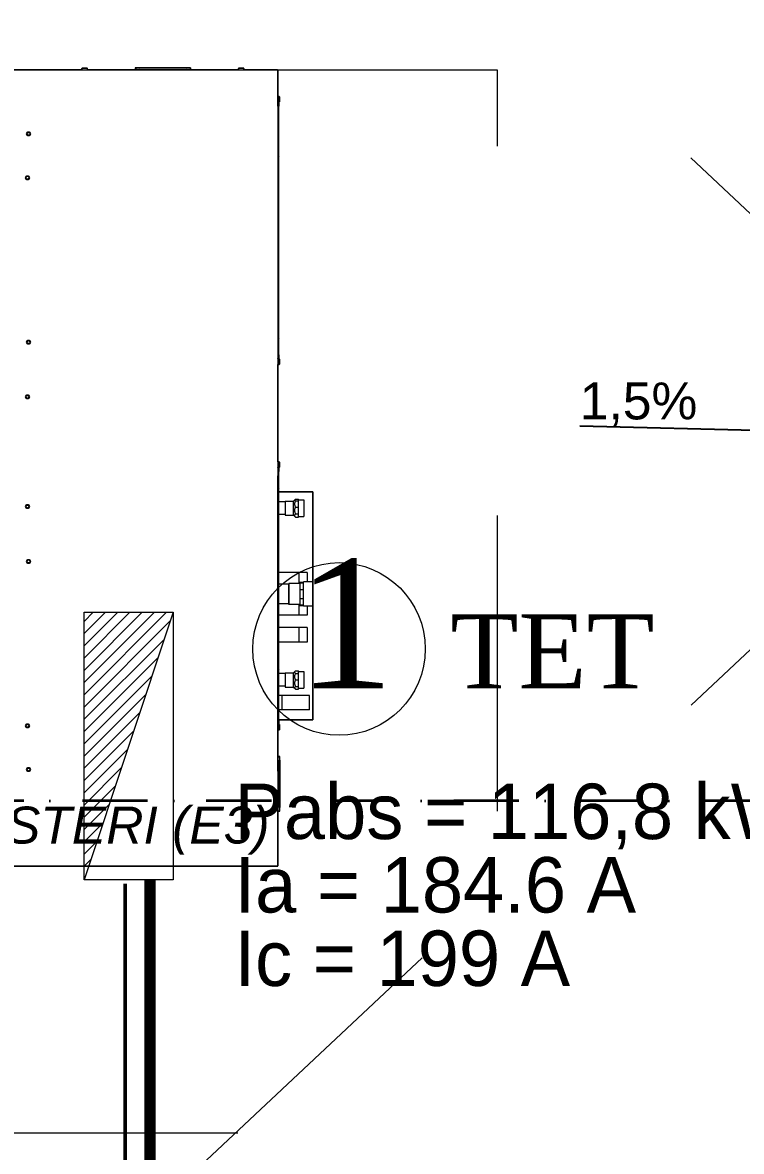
# Model space of a CAD drawing. Header units: millimetres. Extents: x 1322820 to 1391563, y 1051909 to 1098256.
# Drawn here: x 1331930 to 1333877, y 1081371 to 1084427 of the extents above; entities that cross this region are included whole.
import ezdxf
from ezdxf.enums import TextEntityAlignment as Align

# ---------------------------------------------------------------- set-up
doc = ezdxf.new("R2010")
doc.units = ezdxf.units.MM
doc.header["$MEASUREMENT"] = 0
for name, pattern in [('AStair_dashed', [1800, 800, -1000]), ('Dot & Dashed', [335.138881, 176.388884, -88.194442, 0, -70.555556]), ('DUBLU_INTRERUPT', [1.093612, 0.529167, -0.211667, 0.141111, -0.211667])]:
    doc.linetypes.add(name, pattern=pattern)
doc.layers.get('0').update_dxf_attribs({"true_color": 0x787878})
for name, color, linetype, lineweight, true_color in [('arhitectura - adnotatii_Pen_No__1', 7, 'Continuous', 13, 0x787878), ('instalatii - echipamente_Pen_No__21', 7, 'Continuous', 20, 0x787878), ('New_arhitectura - axe_Pen_No__201', 7, 'Continuous', 35, 0x787878), ('New_arhitectura - desen 2D_Pen_No__2', 7, 'Continuous', 13, 0x787878), ('New_instalatii - echipamente_Pen_No__1', 7, 'Continuous', 13, 0x787878), ('New_instalatii - echipamente_Pen_No__21', 7, 'Continuous', 20, 0x787878)]:
    doc.layers.add(name, color=color, linetype=linetype, lineweight=lineweight, true_color=true_color)
for name, color, linetype in [('Circuit echipo', 7, 'Continuous'), ('circuite prize vitali', 1, 'Continuous'), ('ELECTRICE', 1, 'Continuous')]:
    doc.layers.add(name, color=color, linetype=linetype)
doc.layers.add('Circuite', color=7, linetype='Continuous', lineweight=25)
doc.layers.add('Tema electrice', color=7, linetype='Continuous', lineweight=13)
doc.layers.add('New_arhitectura - axe', color=7, linetype='Continuous', true_color=0x787878)
doc.styles.add('GENERATED_STYLE_1', font='arialbd.ttf')
doc.styles.add('GENERATED_STYLE_2', font='arial.ttf')
doc.styles.add('GENERATED_STYLE_3', font='ariali.ttf')
doc.dimstyles.new('GENERATED_STYLE__2', dxfattribs={"dimtxt": 0.18, "dimasz": 76, "dimexe": 0.18, "dimexo": 0.0625, "dimgap": 0.09, "dimtad": 0, "dimtih": 1, "dimtoh": 1, "dimdec": 4, "dimzin": 0, "dimdsep": 46, "dimcen": 0.09, "dimadec": 0, "dimazin": 0, "dimtfac": 1, "dimtdec": 4, "dimtmove": 0, "dimatfit": 3, "dimldrblk": 'ARROWHEAD_16', "dimfxl": 1, "dimtolj": 1, "dimtzin": 0, "dimarcsym": 0})

# ---------------------------------------------------------------- blocks, each defined once
blk = doc.blocks.new('ARROWHEAD_16')
at = {"linetype": 'Continuous', "lineweight": 0}
blk.add_hatch(color=0, dxfattribs=at).paths.add_polyline_path([(-0.9093, 0.525), (0, 0), (-0.9093, -0.525)])
at = {"color": 0, "linetype": 'Continuous', "lineweight": 0}
blk.add_line((0, 0), (-1, 0), dxfattribs=at)
blk = doc.blocks.new('Standard grid marker_8')
at = {"layer": 'New_arhitectura - axe_Pen_No__201', "linetype": 'Dot & Dashed', "lineweight": 35}
blk.add_line((1000, 0), (22646.9, 0), dxfattribs=at)
at = {"layer": 'New_arhitectura - axe_Pen_No__201', "lineweight": 35, "style": 'GENERATED_STYLE_1'}
blk.add_attdef('AC_MarkerText_1', text='', height=125, rotation=180, dxfattribs=at).set_placement((23752.9, 6.1), align=Align.MIDDLE_CENTER)
blk = doc.blocks.new('terasa')
at = {"layer": 'instalatii - echipamente_Pen_No__21', "linetype": 'Continuous', "lineweight": 20}
for p, q in [((1331237.257, 1084299.277), (1332620.616, 1084299.277)), ((1332091.604, 1084303.233), (1332091.11, 1084302.739)), ((1332105.945, 1084302.739), (1332091.11, 1084302.739)), ((1332091.11, 1084299.277), (1332091.11, 1084302.739)), ((1332091.604, 1084303.233), (1332105.451, 1084303.233)), ((1332105.451, 1084303.233), (1332105.945, 1084302.739)), ((1332105.945, 1084299.277), (1332105.945, 1084302.739)), ((1332235.12, 1084304.222), (1332235.12, 1084300.266)), ((1332236.702, 1084304.222), (1332235.12, 1084304.222)), ((1332236.702, 1084300.266), (1332235.12, 1084300.266)), ((1332236.702, 1084304.222), (1332236.702, 1084300.266)), ((1332246.592, 1084304.222), (1332236.702, 1084304.222)), ((1332246.592, 1084300.266), (1332236.702, 1084300.266)), ((1332238.384, 1084300.266), (1332238.384, 1084299.277)), ((1332246.592, 1084304.222), (1332375.164, 1084304.222)), ((1332246.592, 1084300.266), (1332375.164, 1084300.266)), ((1332385.054, 1084304.222), (1332375.164, 1084304.222)), ((1332385.054, 1084300.266), (1332375.164, 1084300.266)), ((1332381.79, 1084300.266), (1332381.79, 1084299.277)), ((1332385.054, 1084304.222), (1332385.054, 1084300.266)), ((1332515.218, 1084303.233), (1332514.723, 1084302.739)), ((1332529.558, 1084302.739), (1332514.723, 1084302.739)), ((1332514.723, 1084299.277), (1332514.723, 1084302.739)), ((1332515.218, 1084303.233), (1332529.064, 1084303.233)), ((1332529.064, 1084303.233), (1332529.558, 1084302.739)), ((1332529.558, 1084299.277), (1332529.558, 1084302.739)), ((1332620.616, 1084299.277), (1332620.636, 1084299.277)), ((1332620.636, 1084298.091), (1332620.636, 1084299.277)), ((1332620.686, 1084298.091), (1332620.636, 1084298.091)), ((1332620.686, 1084298.041), (1332620.686, 1084298.091)), ((1332621.873, 1084298.041), (1332620.686, 1084298.041)), ((1332621.873, 1084298.041), (1332621.873, 1084298.021)), ((1332621.873, 1084298.021), (1332621.873, 1082144.49)), ((1332621.873, 1084226.743), (1332625.334, 1084226.743)), ((1332621.873, 1084211.908), (1332625.334, 1084211.908)), ((1332622.862, 1084210.266), (1332621.873, 1084210.266)), ((1332622.862, 1084210.266), (1332622.862, 1084200.376)), ((1332622.862, 1084200.376), (1332622.862, 1084210.266)), ((1332623.851, 1084210.266), (1332622.862, 1084210.266)), ((1332623.851, 1084210.266), (1332623.851, 1084200.376)), ((1332625.334, 1084211.908), (1332625.334, 1084226.743)), ((1332625.829, 1084226.249), (1332625.334, 1084226.743)), ((1332625.829, 1084212.403), (1332625.334, 1084211.908)), ((1332625.829, 1084226.249), (1332625.829, 1084212.403)), ((1332626.472, 1084224.914), (1332625.829, 1084224.914)), ((1332626.472, 1084213.738), (1332625.829, 1084213.738)), ((1332626.472, 1084224.914), (1332626.472, 1084213.738)), ((1332622.862, 1084155.113), (1332622.862, 1084200.376)), ((1332622.862, 1084155.113), (1332622.862, 1084200.376)), ((1332623.851, 1084153.398), (1332623.851, 1084200.376)), ((1332622.14, 1084156.365), (1332621.873, 1084156.365)), ((1332623.851, 1084153.398), (1332622.14, 1084156.365)), ((1332622.14, 1084061.42), (1332622.14, 1084156.365)), ((1332623.851, 1084064.387), (1332623.851, 1084153.398)), ((1331941.153, 1084125.706), (1331943.766, 1084130.231)), ((1331943.766, 1084130.231), (1331941.153, 1084125.706)), ((1331943.766, 1084121.181), (1331941.153, 1084125.706)), ((1331941.153, 1084125.706), (1331943.766, 1084121.181)), ((1331943.766, 1084130.231), (1331948.99, 1084130.231)), ((1331948.99, 1084130.231), (1331943.766, 1084130.231)), ((1331948.99, 1084121.181), (1331943.766, 1084121.181)), ((1331943.766, 1084121.181), (1331948.99, 1084121.181)), ((1331948.99, 1084130.231), (1331951.603, 1084125.706)), ((1331951.603, 1084125.706), (1331948.99, 1084130.231)), ((1331951.603, 1084125.706), (1331948.99, 1084121.181)), ((1331948.99, 1084121.181), (1331951.603, 1084125.706)), ((1332622.14, 1084061.42), (1332621.873, 1084061.42)), ((1332623.851, 1084064.387), (1332622.14, 1084061.42)), ((1332622.862, 1083664.564), (1332622.862, 1084062.672)), ((1332622.862, 1083664.564), (1332622.862, 1084062.672)), ((1332623.851, 1083662.849), (1332623.851, 1084064.387)), ((1331938.186, 1084007.025), (1331940.799, 1084011.549)), ((1331940.799, 1084011.549), (1331938.186, 1084007.025)), ((1331940.799, 1084002.5), (1331938.186, 1084007.025)), ((1331938.186, 1084007.025), (1331940.799, 1084002.5)), ((1331940.799, 1084011.549), (1331946.023, 1084011.549)), ((1331946.023, 1084011.549), (1331940.799, 1084011.549)), ((1331946.023, 1084002.5), (1331940.799, 1084002.5)), ((1331940.799, 1084002.5), (1331946.023, 1084002.5)), ((1331946.023, 1084011.549), (1331948.636, 1084007.025)), ((1331948.636, 1084007.025), (1331946.023, 1084011.549)), ((1331948.636, 1084007.025), (1331946.023, 1084002.5)), ((1331946.023, 1084002.5), (1331948.636, 1084007.025)), ((1332622.14, 1083665.816), (1332621.873, 1083665.816)), ((1332623.851, 1083662.849), (1332622.14, 1083665.816)), ((1332622.14, 1083570.871), (1332622.14, 1083665.816)), ((1332623.851, 1083573.838), (1332623.851, 1083662.849)), ((1331941.153, 1083561.97), (1331943.766, 1083566.494)), ((1331943.766, 1083566.494), (1331941.153, 1083561.97)), ((1331943.766, 1083557.445), (1331941.153, 1083561.97)), ((1331941.153, 1083561.97), (1331943.766, 1083557.445)), ((1331943.766, 1083566.494), (1331948.99, 1083566.494)), ((1331948.99, 1083566.494), (1331943.766, 1083566.494)), ((1331948.99, 1083566.494), (1331951.603, 1083561.97)), ((1331951.603, 1083561.97), (1331948.99, 1083566.494)), ((1331951.603, 1083561.97), (1331948.99, 1083557.445)), ((1331948.99, 1083557.445), (1331951.603, 1083561.97)), ((1332622.14, 1083570.871), (1332621.873, 1083570.871)), ((1332623.851, 1083573.838), (1332622.14, 1083570.871)), ((1332622.862, 1083527.849), (1332622.862, 1083572.123)), ((1332622.862, 1083527.849), (1332622.862, 1083572.123)), ((1332623.851, 1083527.849), (1332623.851, 1083573.838)), ((1331948.99, 1083557.445), (1331943.766, 1083557.445)), ((1331943.766, 1083557.445), (1331948.99, 1083557.445)), ((1332621.873, 1083517.959), (1332622.862, 1083517.959)), ((1332621.873, 1083516.317), (1332625.334, 1083516.317)), ((1332621.873, 1083501.482), (1332625.334, 1083501.482)), ((1332622.862, 1083527.849), (1332622.862, 1083517.959)), ((1332622.862, 1083517.959), (1332622.862, 1083527.849)), ((1332622.862, 1083517.959), (1332623.851, 1083517.959)), ((1332623.851, 1083527.849), (1332623.851, 1083517.959)), ((1332625.334, 1083501.482), (1332625.334, 1083516.317)), ((1332625.829, 1083515.822), (1332625.334, 1083516.317)), ((1332625.829, 1083501.976), (1332625.334, 1083501.482)), ((1332625.829, 1083515.822), (1332625.829, 1083501.976)), ((1332626.472, 1083514.487), (1332625.829, 1083514.487)), ((1332626.472, 1083503.311), (1332625.829, 1083503.311)), ((1332626.472, 1083514.487), (1332626.472, 1083503.311)), ((1331938.186, 1083413.618), (1331940.799, 1083418.143)), ((1331940.799, 1083418.143), (1331938.186, 1083413.618)), ((1331940.799, 1083409.093), (1331938.186, 1083413.618)), ((1331938.186, 1083413.618), (1331940.799, 1083409.093)), ((1331940.799, 1083418.143), (1331946.023, 1083418.143)), ((1331946.023, 1083418.143), (1331940.799, 1083418.143)), ((1331946.023, 1083409.093), (1331940.799, 1083409.093)), ((1331940.799, 1083409.093), (1331946.023, 1083409.093)), ((1331946.023, 1083418.143), (1331948.636, 1083413.618)), ((1331948.636, 1083413.618), (1331946.023, 1083418.143)), ((1331948.636, 1083413.618), (1331946.023, 1083409.093)), ((1331946.023, 1083409.093), (1331948.636, 1083413.618)), ((1332621.873, 1083237.732), (1332625.334, 1083237.732)), ((1332625.334, 1083222.897), (1332625.334, 1083237.732)), ((1332625.829, 1083237.238), (1332625.334, 1083237.732)), ((1332625.829, 1083237.238), (1332625.829, 1083223.392)), ((1332626.472, 1083235.903), (1332625.829, 1083235.903)), ((1332626.472, 1083235.903), (1332626.472, 1083224.727)), ((1332621.873, 1083222.897), (1332625.334, 1083222.897)), ((1332622.862, 1083221.255), (1332621.873, 1083221.255)), ((1332622.862, 1083221.255), (1332622.862, 1083211.365)), ((1332622.862, 1083211.365), (1332622.862, 1083221.255)), ((1332623.851, 1083221.255), (1332622.862, 1083221.255)), ((1332622.862, 1083167.091), (1332622.862, 1083211.365)), ((1332622.862, 1083167.091), (1332622.862, 1083211.365)), ((1332623.851, 1083221.255), (1332623.851, 1083211.365)), ((1332623.851, 1083165.376), (1332623.851, 1083211.365)), ((1332625.829, 1083223.392), (1332625.334, 1083222.897)), ((1332626.472, 1083224.727), (1332625.829, 1083224.727)), ((1332622.14, 1083168.343), (1332621.873, 1083168.343)), ((1332622.14, 1083168.343), (1332623.851, 1083165.376)), ((1332622.14, 1083073.398), (1332622.14, 1083168.343)), ((1332623.851, 1083076.365), (1332623.851, 1083165.376)), ((1332664.4, 1083131.75), (1332668.676, 1083136.026)), ((1332669.345, 1083136.601), (1332669.345, 1083136.881)), ((1332669.345, 1083136.881), (1332677.257, 1083136.881)), ((1332677.257, 1083134.425), (1332677.257, 1083136.881)), ((1332677.257, 1083135.211), (1332692.092, 1083135.211)), ((1332677.257, 1083131.969), (1332677.257, 1083134.425)), ((1332692.092, 1083135.211), (1332692.092, 1083089.717)), ((1331938.186, 1083116.915), (1331940.799, 1083121.439)), ((1331940.799, 1083121.439), (1331938.186, 1083116.915)), ((1331940.799, 1083112.39), (1331938.186, 1083116.915)), ((1331938.186, 1083116.915), (1331940.799, 1083112.39)), ((1331940.799, 1083121.439), (1331946.023, 1083121.439)), ((1331946.023, 1083121.439), (1331940.799, 1083121.439)), ((1331946.023, 1083112.39), (1331940.799, 1083112.39)), ((1331940.799, 1083112.39), (1331946.023, 1083112.39)), ((1331946.023, 1083121.439), (1331948.636, 1083116.915)), ((1331948.636, 1083116.915), (1331946.023, 1083121.439)), ((1331948.636, 1083116.915), (1331946.023, 1083112.39)), ((1331946.023, 1083112.39), (1331948.636, 1083116.915)), ((1332641.653, 1083129.772), (1332623.851, 1083129.772)), ((1332641.653, 1083129.772), (1332623.851, 1083129.772)), ((1332641.653, 1083131.75), (1332641.653, 1083093.178)), ((1332641.653, 1083131.75), (1332664.4, 1083131.75)), ((1332664.4, 1083093.178), (1332664.4, 1083131.75)), ((1332669.345, 1083131.969), (1332669.345, 1083132.249)), ((1332669.345, 1083131.038), (1332669.345, 1083131.969)), ((1332669.345, 1083131.969), (1332677.257, 1083131.969)), ((1332669.345, 1083115.632), (1332669.345, 1083116.563)), ((1332669.345, 1083114.595), (1332669.345, 1083115.632)), ((1332669.345, 1083115.632), (1332677.257, 1083115.632)), ((1332677.257, 1083123.8), (1332677.257, 1083131.969)), ((1332677.257, 1083115.632), (1332677.257, 1083123.8)), ((1332677.257, 1083106.535), (1332677.257, 1083115.632)), ((1332677.257, 1083097.438), (1332677.257, 1083106.535)), ((1332622.14, 1083073.398), (1332621.873, 1083073.398)), ((1332622.14, 1083073.398), (1332623.851, 1083076.365)), ((1332622.862, 1082676.542), (1332622.862, 1083074.65)), ((1332622.862, 1082676.542), (1332622.862, 1083074.65)), ((1332641.653, 1083095.156), (1332623.851, 1083095.156)), ((1332641.653, 1083095.156), (1332623.851, 1083095.156)), ((1332623.851, 1082674.827), (1332623.851, 1083076.365)), ((1332641.653, 1083093.178), (1332664.4, 1083093.178)), ((1332664.4, 1083093.178), (1332668.676, 1083088.902)), ((1332669.345, 1083097.438), (1332669.345, 1083098.475)), ((1332669.345, 1083096.903), (1332669.345, 1083097.438)), ((1332669.345, 1083097.438), (1332677.257, 1083097.438)), ((1332669.345, 1083088.047), (1332669.345, 1083088.583)), ((1332669.345, 1083088.047), (1332677.257, 1083088.047)), ((1332677.257, 1083092.743), (1332677.257, 1083097.438)), ((1332677.257, 1083088.047), (1332677.257, 1083092.743)), ((1332677.257, 1083089.717), (1332692.092, 1083089.717)), ((1331941.153, 1082968.563), (1331943.766, 1082973.088)), ((1331943.766, 1082973.088), (1331941.153, 1082968.563)), ((1331943.766, 1082964.038), (1331941.153, 1082968.563)), ((1331941.153, 1082968.563), (1331943.766, 1082964.038)), ((1331943.766, 1082973.088), (1331948.99, 1082973.088)), ((1331948.99, 1082973.088), (1331943.766, 1082973.088)), ((1331948.99, 1082964.038), (1331943.766, 1082964.038)), ((1331943.766, 1082964.038), (1331948.99, 1082964.038)), ((1331948.99, 1082973.088), (1331951.603, 1082968.563)), ((1331951.603, 1082968.563), (1331948.99, 1082973.088)), ((1331951.603, 1082968.563), (1331948.99, 1082964.038)), ((1331948.99, 1082964.038), (1331951.603, 1082968.563)), ((1332700.994, 1082938.398), (1332623.851, 1082938.398)), ((1332678.246, 1082938.398), (1332623.851, 1082938.398)), ((1332678.246, 1082938.398), (1332678.246, 1082908.728)), ((1332700.994, 1082938.398), (1332700.994, 1082912.684)), ((1332651.543, 1082906.75), (1332623.851, 1082906.75)), ((1332651.543, 1082908.53), (1332651.741, 1082908.728)), ((1332651.543, 1082851.563), (1332651.543, 1082908.53)), ((1332651.741, 1082908.728), (1332651.741, 1082851.365)), ((1332681.213, 1082908.728), (1332651.741, 1082908.728)), ((1332691.103, 1082911.753), (1332681.213, 1082911.753)), ((1332681.213, 1082911.753), (1332681.213, 1082910.005)), ((1332681.213, 1082910.005), (1332681.213, 1082909.412)), ((1332691.103, 1082910.005), (1332681.213, 1082910.005)), ((1332691.103, 1082909.412), (1332681.213, 1082909.412)), ((1332681.213, 1082909.412), (1332681.213, 1082891.616)), ((1332691.103, 1082891.616), (1332681.213, 1082891.616)), ((1332681.213, 1082891.616), (1332681.213, 1082867.044)), ((1332691.103, 1082847.409), (1332691.103, 1082912.684)), ((1332716.818, 1082912.684), (1332691.103, 1082912.684)), ((1332716.818, 1082847.409), (1332716.818, 1082912.684)), ((1332691.103, 1082867.044), (1332681.213, 1082867.044)), ((1332681.213, 1082867.044), (1332681.213, 1082850.088)), ((1332651.543, 1082853.343), (1332623.851, 1082853.343)), ((1332651.543, 1082851.563), (1332651.741, 1082851.365)), ((1332681.213, 1082851.365), (1332651.741, 1082851.365)), ((1332678.246, 1082851.365), (1332678.246, 1082822.684)), ((1332691.103, 1082850.088), (1332681.213, 1082850.088)), ((1332681.213, 1082850.088), (1332681.213, 1082848.34)), ((1332691.103, 1082848.34), (1332681.213, 1082848.34)), ((1332716.818, 1082847.409), (1332691.103, 1082847.409)), ((1332700.994, 1082847.409), (1332700.994, 1082822.684)), ((1332700.994, 1082822.684), (1332623.851, 1082822.684)), ((1332678.246, 1082822.684), (1332623.851, 1082822.684)), ((1332700.994, 1082789.552), (1332623.851, 1082789.552)), ((1332678.246, 1082789.552), (1332623.851, 1082789.552)), ((1332678.246, 1082789.552), (1332678.246, 1082749.992)), ((1332700.994, 1082789.552), (1332700.994, 1082749.992)), ((1332700.994, 1082749.992), (1332623.851, 1082749.992)), ((1332678.246, 1082749.992), (1332623.851, 1082749.992)), ((1332622.14, 1082677.794), (1332621.873, 1082677.794)), ((1332622.14, 1082677.794), (1332623.851, 1082674.827)), ((1332622.14, 1082582.849), (1332622.14, 1082677.794)), ((1332623.851, 1082585.816), (1332623.851, 1082674.827)), ((1332641.653, 1082664.937), (1332623.851, 1082664.937)), ((1332641.653, 1082666.915), (1332641.653, 1082628.343)), ((1332641.653, 1082666.915), (1332664.4, 1082666.915)), ((1332664.4, 1082666.915), (1332669.345, 1082671.86)), ((1332664.4, 1082628.343), (1332664.4, 1082666.915)), ((1332669.345, 1082671.841), (1332669.345, 1082672.25)), ((1332669.345, 1082672.25), (1332677.257, 1082672.25)), ((1332669.345, 1082665.072), (1332669.345, 1082665.481)), ((1332669.345, 1082664.081), (1332669.345, 1082665.072)), ((1332669.345, 1082665.072), (1332677.257, 1082665.072)), ((1332669.345, 1082647.676), (1332669.345, 1082648.667)), ((1332669.345, 1082646.683), (1332669.345, 1082647.676)), ((1332669.345, 1082647.676), (1332677.257, 1082647.676)), ((1332677.257, 1082668.661), (1332677.257, 1082672.25)), ((1332677.257, 1082670.376), (1332692.092, 1082670.376)), ((1332677.257, 1082665.072), (1332677.257, 1082668.661)), ((1332677.257, 1082656.374), (1332677.257, 1082665.072)), ((1332677.257, 1082647.676), (1332677.257, 1082656.374)), ((1332677.257, 1082638.964), (1332677.257, 1082647.676)), ((1332692.092, 1082670.376), (1332692.092, 1082624.882)), ((1332641.653, 1082630.321), (1332623.851, 1082630.321)), ((1332641.653, 1082628.343), (1332664.4, 1082628.343)), ((1332664.4, 1082628.343), (1332669.345, 1082623.398)), ((1332669.345, 1082630.252), (1332669.345, 1082631.245)), ((1332669.345, 1082629.839), (1332669.345, 1082630.252)), ((1332669.345, 1082630.252), (1332677.257, 1082630.252)), ((1332669.345, 1082623.008), (1332669.345, 1082623.42)), ((1332669.345, 1082623.008), (1332677.257, 1082623.008)), ((1332677.257, 1082630.252), (1332677.257, 1082638.964)), ((1332677.257, 1082626.63), (1332677.257, 1082630.252)), ((1332677.257, 1082623.008), (1332677.257, 1082626.63)), ((1332677.257, 1082624.882), (1332692.092, 1082624.882)), ((1332622.14, 1082582.849), (1332623.851, 1082585.816)), ((1332622.862, 1082538.838), (1332622.862, 1082584.101)), ((1332622.862, 1082538.838), (1332622.862, 1082584.101)), ((1332707.224, 1082605.596), (1332623.851, 1082605.596)), ((1332633.048, 1082605.596), (1332623.851, 1082605.596)), ((1332623.851, 1082538.838), (1332623.851, 1082585.816)), ((1332633.048, 1082567.025), (1332633.048, 1082605.596)), ((1332707.224, 1082567.025), (1332707.224, 1082605.596)), ((1332622.14, 1082582.849), (1332621.873, 1082582.849)), ((1332707.224, 1082567.025), (1332623.851, 1082567.025)), ((1332633.048, 1082567.025), (1332623.851, 1082567.025)), ((1331938.186, 1082523.508), (1331940.799, 1082528.033)), ((1331940.799, 1082528.033), (1331938.186, 1082523.508)), ((1331940.799, 1082518.983), (1331938.186, 1082523.508)), ((1331938.186, 1082523.508), (1331940.799, 1082518.983)), ((1331940.799, 1082528.033), (1331946.023, 1082528.033)), ((1331946.023, 1082528.033), (1331940.799, 1082528.033)), ((1331946.023, 1082528.033), (1331948.636, 1082523.508)), ((1331948.636, 1082523.508), (1331946.023, 1082528.033)), ((1331948.636, 1082523.508), (1331946.023, 1082518.983)), ((1331946.023, 1082518.983), (1331948.636, 1082523.508)), ((1332621.873, 1082528.948), (1332622.862, 1082528.948)), ((1332621.873, 1082527.306), (1332625.334, 1082527.306)), ((1332622.862, 1082538.838), (1332622.862, 1082528.948)), ((1332622.862, 1082528.948), (1332622.862, 1082538.838)), ((1332622.862, 1082528.948), (1332623.851, 1082528.948)), ((1332623.851, 1082538.838), (1332623.851, 1082528.948)), ((1332625.334, 1082512.471), (1332625.334, 1082527.306)), ((1332625.829, 1082526.811), (1332625.334, 1082527.306)), ((1332625.829, 1082526.811), (1332625.829, 1082512.965)), ((1332626.472, 1082525.476), (1332625.829, 1082525.476)), ((1332626.472, 1082525.476), (1332626.472, 1082514.3)), ((1331946.023, 1082518.983), (1331940.799, 1082518.983)), ((1331940.799, 1082518.983), (1331946.023, 1082518.983)), ((1332621.873, 1082512.471), (1332625.334, 1082512.471)), ((1332625.829, 1082512.965), (1332625.334, 1082512.471)), ((1332626.472, 1082514.3), (1332625.829, 1082514.3)), ((1332622.862, 1082437.464), (1332621.873, 1082437.464)), ((1332622.862, 1082430.838), (1332622.862, 1082440.728)), ((1332626.818, 1082440.728), (1332622.862, 1082440.728)), ((1332626.818, 1082430.838), (1332626.818, 1082440.728)), ((1331941.153, 1082404.827), (1331943.766, 1082409.352)), ((1331943.766, 1082409.352), (1331941.153, 1082404.827)), ((1331943.766, 1082400.302), (1331941.153, 1082404.827)), ((1331941.153, 1082404.827), (1331943.766, 1082400.302)), ((1331943.766, 1082409.352), (1331948.99, 1082409.352)), ((1331948.99, 1082409.352), (1331943.766, 1082409.352)), ((1331948.99, 1082409.352), (1331951.603, 1082404.827)), ((1331951.603, 1082404.827), (1331948.99, 1082409.352)), ((1331951.603, 1082404.827), (1331948.99, 1082400.302)), ((1331948.99, 1082400.302), (1331951.603, 1082404.827)), ((1332622.862, 1082430.838), (1332622.862, 1082302.266)), ((1332626.818, 1082430.838), (1332626.818, 1082302.266)), ((1331948.99, 1082400.302), (1331943.766, 1082400.302)), ((1331943.766, 1082400.302), (1331948.99, 1082400.302)), ((1332622.862, 1082294.058), (1332621.873, 1082294.058)), ((1332622.862, 1082292.376), (1332622.862, 1082302.266)), ((1332626.818, 1082292.376), (1332622.862, 1082292.376)), ((1332626.818, 1082292.376), (1332626.818, 1082302.266)), ((1332620.616, 1082143.233), (1331237.257, 1082143.233))]:
    blk.add_line(p, q, dxfattribs=at)
at = {"layer": 'instalatii - echipamente_Pen_No__21', "linetype": 'Continuous', "lineweight": 20, "flags": 128}
for points in [[(1332620.636, 1084298.091), (1332620.635, 1084298.181), (1332620.635, 1084298.196), (1332620.635, 1084298.211), (1332620.634, 1084298.228), (1332620.634, 1084298.246), (1332620.634, 1084298.265), (1332620.634, 1084298.285), (1332620.634, 1084298.306), (1332620.633, 1084298.328), (1332620.633, 1084298.35), (1332620.633, 1084298.374), (1332620.633, 1084298.397), (1332620.632, 1084298.422), (1332620.632, 1084298.447), (1332620.632, 1084298.472), (1332620.632, 1084298.498), (1332620.631, 1084298.524), (1332620.631, 1084298.55), (1332620.631, 1084298.576), (1332620.63, 1084298.602), (1332620.63, 1084298.629), (1332620.63, 1084298.655), (1332620.63, 1084298.681), (1332620.629, 1084298.707), (1332620.629, 1084298.732), (1332620.629, 1084298.757), (1332620.628, 1084298.782), (1332620.628, 1084298.807), (1332620.628, 1084298.831), (1332620.628, 1084298.855), (1332620.627, 1084298.878), (1332620.627, 1084298.901), (1332620.627, 1084298.923), (1332620.626, 1084298.944), (1332620.626, 1084298.965), (1332620.626, 1084298.985), (1332620.625, 1084299.005), (1332620.625, 1084299.023), (1332620.625, 1084299.041), (1332620.625, 1084299.058), (1332620.624, 1084299.074), (1332620.624, 1084299.088), (1332620.624, 1084299.102), (1332620.623, 1084299.115), (1332620.623, 1084299.128), (1332620.623, 1084299.139), (1332620.623, 1084299.15), (1332620.622, 1084299.168), (1332620.622, 1084299.185), (1332620.621, 1084299.198), (1332620.621, 1084299.21), (1332620.62, 1084299.224), (1332620.619, 1084299.235), (1332620.619, 1084299.246), (1332620.618, 1084299.258), (1332620.618, 1084299.268)], [(1332620.636, 1084298.041), (1332620.636, 1084298.051), (1332620.636, 1084298.062), (1332620.636, 1084298.072), (1332620.636, 1084298.083)], [(1332620.636, 1084298.041), (1332620.646, 1084298.041), (1332620.657, 1084298.041), (1332620.668, 1084298.041), (1332620.678, 1084298.041)], [(1332620.686, 1084298.041), (1332620.777, 1084298.04), (1332620.791, 1084298.039), (1332620.807, 1084298.039), (1332620.823, 1084298.039), (1332620.841, 1084298.039), (1332620.86, 1084298.039), (1332620.88, 1084298.039), (1332620.901, 1084298.038), (1332620.923, 1084298.038), (1332620.946, 1084298.038), (1332620.969, 1084298.038), (1332620.993, 1084298.037), (1332621.017, 1084298.037), (1332621.042, 1084298.037), (1332621.067, 1084298.037), (1332621.093, 1084298.036), (1332621.119, 1084298.036), (1332621.145, 1084298.036), (1332621.171, 1084298.035), (1332621.198, 1084298.035), (1332621.224, 1084298.035), (1332621.25, 1084298.035), (1332621.276, 1084298.034), (1332621.302, 1084298.034), (1332621.327, 1084298.034), (1332621.353, 1084298.033), (1332621.378, 1084298.033), (1332621.402, 1084298.033), (1332621.426, 1084298.033), (1332621.45, 1084298.032), (1332621.473, 1084298.032), (1332621.496, 1084298.032), (1332621.518, 1084298.031), (1332621.54, 1084298.031), (1332621.56, 1084298.031), (1332621.581, 1084298.031), (1332621.6, 1084298.03), (1332621.618, 1084298.03), (1332621.636, 1084298.03), (1332621.653, 1084298.029), (1332621.669, 1084298.029), (1332621.684, 1084298.029), (1332621.698, 1084298.028), (1332621.711, 1084298.028), (1332621.723, 1084298.028), (1332621.734, 1084298.028), (1332621.745, 1084298.027), (1332621.764, 1084298.027), (1332621.78, 1084298.026), (1332621.794, 1084298.026), (1332621.805, 1084298.025), (1332621.819, 1084298.025), (1332621.83, 1084298.024), (1332621.842, 1084298.024), (1332621.853, 1084298.023), (1332621.863, 1084298.022)], [(1332669.345, 1083132.249), (1332668.866, 1083132.612), (1332668.79, 1083132.669), (1332668.709, 1083132.731), (1332668.623, 1083132.798), (1332668.532, 1083132.87), (1332668.439, 1083132.946), (1332668.344, 1083133.026), (1332668.248, 1083133.11), (1332668.152, 1083133.198), (1332668.058, 1083133.289), (1332667.967, 1083133.382), (1332667.879, 1083133.479), (1332667.796, 1083133.578), (1332667.718, 1083133.679), (1332667.648, 1083133.782), (1332667.585, 1083133.887), (1332667.531, 1083133.993), (1332667.488, 1083134.1), (1332667.455, 1083134.208), (1332667.435, 1083134.316), (1332667.428, 1083134.425), (1332667.435, 1083134.534), (1332667.455, 1083134.642), (1332667.488, 1083134.75), (1332667.531, 1083134.857), (1332667.585, 1083134.963), (1332667.648, 1083135.068), (1332667.718, 1083135.171), (1332667.796, 1083135.272), (1332667.879, 1083135.371), (1332667.967, 1083135.468), (1332668.058, 1083135.562), (1332668.152, 1083135.652), (1332668.248, 1083135.74), (1332668.344, 1083135.824), (1332668.439, 1083135.904), (1332668.532, 1083135.98), (1332668.623, 1083136.052), (1332668.709, 1083136.119), (1332668.79, 1083136.181), (1332669.345, 1083136.601)], [(1332669.345, 1083116.563), (1332668.866, 1083117.769), (1332668.79, 1083117.959), (1332668.709, 1083118.166), (1332668.623, 1083118.389), (1332668.532, 1083118.628), (1332668.439, 1083118.881), (1332668.344, 1083119.148), (1332668.248, 1083119.427), (1332668.152, 1083119.718), (1332668.058, 1083120.02), (1332667.967, 1083120.332), (1332667.879, 1083120.653), (1332667.796, 1083120.982), (1332667.718, 1083121.319), (1332667.648, 1083121.662), (1332667.585, 1083122.01), (1332667.531, 1083122.362), (1332667.488, 1083122.719), (1332667.455, 1083123.078), (1332667.435, 1083123.439), (1332667.428, 1083123.8), (1332667.435, 1083124.162), (1332667.455, 1083124.523), (1332667.488, 1083124.882), (1332667.531, 1083125.238), (1332667.585, 1083125.591), (1332667.648, 1083125.939), (1332667.718, 1083126.282), (1332667.796, 1083126.618), (1332667.879, 1083126.947), (1332667.967, 1083127.268), (1332668.058, 1083127.58), (1332668.152, 1083127.882), (1332668.248, 1083128.174), (1332668.344, 1083128.453), (1332668.439, 1083128.72), (1332668.532, 1083128.973), (1332668.623, 1083129.212), (1332668.709, 1083129.435), (1332668.79, 1083129.642), (1332669.345, 1083131.038)], [(1332669.345, 1083098.475), (1332668.866, 1083099.819), (1332668.79, 1083100.03), (1332668.709, 1083100.261), (1332668.623, 1083100.509), (1332668.532, 1083100.775), (1332668.439, 1083101.057), (1332668.344, 1083101.354), (1332668.248, 1083101.665), (1332668.152, 1083101.989), (1332668.058, 1083102.326), (1332667.967, 1083102.673), (1332667.879, 1083103.031), (1332667.796, 1083103.397), (1332667.718, 1083103.772), (1332667.648, 1083104.153), (1332667.585, 1083104.541), (1332667.531, 1083104.934), (1332667.488, 1083105.331), (1332667.455, 1083105.73), (1332667.435, 1083106.132), (1332667.428, 1083106.535), (1332667.435, 1083106.938), (1332667.455, 1083107.34), (1332667.488, 1083107.739), (1332667.531, 1083108.136), (1332667.585, 1083108.529), (1332667.648, 1083108.917), (1332667.718, 1083109.298), (1332667.796, 1083109.673), (1332667.879, 1083110.039), (1332667.967, 1083110.397), (1332668.058, 1083110.744), (1332668.152, 1083111.081), (1332668.248, 1083111.405), (1332668.344, 1083111.716), (1332668.439, 1083112.013), (1332668.532, 1083112.295), (1332668.623, 1083112.561), (1332668.709, 1083112.809), (1332668.79, 1083113.04), (1332669.345, 1083114.595)], [(1332669.345, 1083088.583), (1332668.866, 1083089.276), (1332668.79, 1083089.385), (1332668.709, 1083089.504), (1332668.623, 1083089.632), (1332668.532, 1083089.77), (1332668.439, 1083089.915), (1332668.344, 1083090.068), (1332668.248, 1083090.229), (1332668.152, 1083090.396), (1332668.058, 1083090.57), (1332667.967, 1083090.749), (1332667.879, 1083090.934), (1332667.796, 1083091.123), (1332667.718, 1083091.316), (1332667.648, 1083091.513), (1332667.585, 1083091.714), (1332667.531, 1083091.916), (1332667.488, 1083092.121), (1332667.455, 1083092.328), (1332667.435, 1083092.535), (1332667.428, 1083092.743), (1332667.435, 1083092.951), (1332667.455, 1083093.158), (1332667.488, 1083093.365), (1332667.531, 1083093.569), (1332667.585, 1083093.772), (1332667.648, 1083093.972), (1332667.718, 1083094.169), (1332667.796, 1083094.363), (1332667.879, 1083094.552), (1332667.967, 1083094.736), (1332668.058, 1083094.916), (1332668.152, 1083095.089), (1332668.248, 1083095.257), (1332668.344, 1083095.417), (1332668.439, 1083095.571), (1332668.532, 1083095.716), (1332668.623, 1083095.853), (1332668.709, 1083095.982), (1332668.79, 1083096.101), (1332669.345, 1083096.903)], [(1332668.676, 1083088.902), (1332668.723, 1083088.855), (1332668.731, 1083088.848), (1332668.739, 1083088.84), (1332668.748, 1083088.831), (1332668.757, 1083088.822), (1332668.767, 1083088.812), (1332668.778, 1083088.801), (1332668.789, 1083088.79), (1332668.801, 1083088.779), (1332668.813, 1083088.767), (1332668.826, 1083088.755), (1332668.839, 1083088.742), (1332668.853, 1083088.729), (1332668.867, 1083088.716), (1332668.882, 1083088.702), (1332668.897, 1083088.688), (1332668.912, 1083088.675), (1332668.928, 1083088.66), (1332668.944, 1083088.646), (1332668.96, 1083088.632), (1332668.977, 1083088.618), (1332668.994, 1083088.603), (1332669.011, 1083088.589), (1332669.028, 1083088.574), (1332669.045, 1083088.56), (1332669.062, 1083088.546), (1332669.079, 1083088.532), (1332669.097, 1083088.519), (1332669.113, 1083088.505), (1332669.13, 1083088.492), (1332669.147, 1083088.479), (1332669.163, 1083088.466), (1332669.178, 1083088.454), (1332669.193, 1083088.443), (1332669.208, 1083088.431), (1332669.222, 1083088.421), (1332669.235, 1083088.41), (1332669.248, 1083088.401), (1332669.26, 1083088.392), (1332669.271, 1083088.383), (1332669.345, 1083088.327)], [(1332669.345, 1082665.481), (1332668.866, 1082666.011), (1332668.79, 1082666.095), (1332668.709, 1082666.186), (1332668.623, 1082666.284), (1332668.532, 1082666.389), (1332668.439, 1082666.5), (1332668.344, 1082666.617), (1332668.248, 1082666.74), (1332668.152, 1082666.868), (1332668.058, 1082667), (1332667.967, 1082667.137), (1332667.879, 1082667.278), (1332667.796, 1082667.423), (1332667.718, 1082667.571), (1332667.648, 1082667.721), (1332667.585, 1082667.874), (1332667.531, 1082668.029), (1332667.488, 1082668.186), (1332667.455, 1082668.344), (1332667.435, 1082668.502), (1332667.428, 1082668.661), (1332667.435, 1082668.82), (1332667.455, 1082668.979), (1332667.488, 1082669.136), (1332667.531, 1082669.293), (1332667.585, 1082669.448), (1332667.648, 1082669.601), (1332667.718, 1082669.752), (1332667.796, 1082669.899), (1332667.879, 1082670.044), (1332667.967, 1082670.185), (1332668.058, 1082670.322), (1332668.152, 1082670.455), (1332668.248, 1082670.583), (1332668.344, 1082670.705), (1332668.439, 1082670.823), (1332668.532, 1082670.934), (1332668.623, 1082671.039), (1332668.709, 1082671.137), (1332668.79, 1082671.228), (1332669.345, 1082671.841)], [(1332669.345, 1082648.667), (1332668.866, 1082649.952), (1332668.79, 1082650.154), (1332668.709, 1082650.374), (1332668.623, 1082650.612), (1332668.532, 1082650.866), (1332668.439, 1082651.136), (1332668.344, 1082651.42), (1332668.248, 1082651.717), (1332668.152, 1082652.027), (1332668.058, 1082652.349), (1332667.967, 1082652.681), (1332667.879, 1082653.023), (1332667.796, 1082653.373), (1332667.718, 1082653.732), (1332667.648, 1082654.097), (1332667.585, 1082654.467), (1332667.531, 1082654.843), (1332667.488, 1082655.222), (1332667.455, 1082655.604), (1332667.435, 1082655.989), (1332667.428, 1082656.374), (1332667.435, 1082656.759), (1332667.455, 1082657.143), (1332667.488, 1082657.526), (1332667.531, 1082657.905), (1332667.585, 1082658.28), (1332667.648, 1082658.651), (1332667.718, 1082659.016), (1332667.796, 1082659.374), (1332667.879, 1082659.725), (1332667.967, 1082660.067), (1332668.058, 1082660.399), (1332668.152, 1082660.72), (1332668.248, 1082661.03), (1332668.344, 1082661.328), (1332668.439, 1082661.612), (1332668.532, 1082661.882), (1332668.623, 1082662.136), (1332668.709, 1082662.374), (1332668.79, 1082662.594), (1332669.345, 1082664.081)], [(1332669.345, 1082631.245), (1332668.866, 1082632.532), (1332668.79, 1082632.734), (1332668.709, 1082632.955), (1332668.623, 1082633.193), (1332668.532, 1082633.448), (1332668.439, 1082633.718), (1332668.344, 1082634.002), (1332668.248, 1082634.3), (1332668.152, 1082634.61), (1332668.058, 1082634.933), (1332667.967, 1082635.265), (1332667.879, 1082635.608), (1332667.796, 1082635.959), (1332667.718, 1082636.317), (1332667.648, 1082636.683), (1332667.585, 1082637.054), (1332667.531, 1082637.43), (1332667.488, 1082637.81), (1332667.455, 1082638.193), (1332667.435, 1082638.578), (1332667.428, 1082638.964), (1332667.435, 1082639.35), (1332667.455, 1082639.734), (1332667.488, 1082640.117), (1332667.531, 1082640.497), (1332667.585, 1082640.873), (1332667.648, 1082641.245), (1332667.718, 1082641.61), (1332667.796, 1082641.969), (1332667.879, 1082642.32), (1332667.967, 1082642.662), (1332668.058, 1082642.995), (1332668.152, 1082643.317), (1332668.248, 1082643.628), (1332668.344, 1082643.926), (1332668.439, 1082644.21), (1332668.532, 1082644.48), (1332668.623, 1082644.735), (1332668.709, 1082644.973), (1332668.79, 1082645.194), (1332669.345, 1082646.683)], [(1332669.345, 1082623.42), (1332668.866, 1082623.955), (1332668.79, 1082624.04), (1332668.709, 1082624.131), (1332668.623, 1082624.23), (1332668.532, 1082624.336), (1332668.439, 1082624.448), (1332668.344, 1082624.567), (1332668.248, 1082624.691), (1332668.152, 1082624.82), (1332668.058, 1082624.954), (1332667.967, 1082625.092), (1332667.879, 1082625.234), (1332667.796, 1082625.38), (1332667.718, 1082625.529), (1332667.648, 1082625.681), (1332667.585, 1082625.836), (1332667.531, 1082625.992), (1332667.488, 1082626.15), (1332667.455, 1082626.309), (1332667.435, 1082626.469), (1332667.428, 1082626.63), (1332667.435, 1082626.79), (1332667.455, 1082626.95), (1332667.488, 1082627.109), (1332667.531, 1082627.267), (1332667.585, 1082627.424), (1332667.648, 1082627.578), (1332667.718, 1082627.73), (1332667.796, 1082627.879), (1332667.879, 1082628.025), (1332667.967, 1082628.168), (1332668.058, 1082628.306), (1332668.152, 1082628.44), (1332668.248, 1082628.569), (1332668.344, 1082628.693), (1332668.439, 1082628.811), (1332668.532, 1082628.923), (1332668.623, 1082629.029), (1332668.709, 1082629.128), (1332668.79, 1082629.22), (1332669.345, 1082629.839)], [(1332620.636, 1082144.47), (1332620.635, 1082144.379), (1332620.635, 1082144.364), (1332620.635, 1082144.349), (1332620.635, 1082144.332), (1332620.635, 1082144.314), (1332620.635, 1082144.295), (1332620.634, 1082144.275), (1332620.634, 1082144.254), (1332620.634, 1082144.232), (1332620.634, 1082144.209), (1332620.633, 1082144.186), (1332620.633, 1082144.162), (1332620.633, 1082144.137), (1332620.633, 1082144.112), (1332620.632, 1082144.087), (1332620.632, 1082144.061), (1332620.632, 1082144.035), (1332620.631, 1082144.008), (1332620.631, 1082143.982), (1332620.631, 1082143.955), (1332620.631, 1082143.928), (1332620.63, 1082143.902), (1332620.63, 1082143.875), (1332620.63, 1082143.849), (1332620.629, 1082143.823), (1332620.629, 1082143.797), (1332620.629, 1082143.771), (1332620.629, 1082143.746), (1332620.628, 1082143.721), (1332620.628, 1082143.697), (1332620.628, 1082143.673), (1332620.627, 1082143.649), (1332620.627, 1082143.626), (1332620.627, 1082143.604), (1332620.627, 1082143.582), (1332620.626, 1082143.561), (1332620.626, 1082143.541), (1332620.626, 1082143.522), (1332620.625, 1082143.503), (1332620.625, 1082143.485), (1332620.625, 1082143.468), (1332620.625, 1082143.453), (1332620.624, 1082143.438), (1332620.624, 1082143.424), (1332620.624, 1082143.41), (1332620.623, 1082143.398), (1332620.623, 1082143.387), (1332620.623, 1082143.376), (1332620.623, 1082143.366), (1332620.622, 1082143.348), (1332620.622, 1082143.332), (1332620.621, 1082143.319), (1332620.621, 1082143.307), (1332620.62, 1082143.293), (1332620.62, 1082143.281), (1332620.619, 1082143.27), (1332620.619, 1082143.259), (1332620.618, 1082143.249), (1332620.617, 1082143.238)], [(1332620.636, 1082144.47), (1332620.646, 1082144.47), (1332620.657, 1082144.47), (1332620.668, 1082144.47), (1332620.678, 1082144.47)], [(1332620.686, 1082144.47), (1332620.777, 1082144.471), (1332620.791, 1082144.471), (1332620.807, 1082144.471), (1332620.823, 1082144.472), (1332620.841, 1082144.472), (1332620.86, 1082144.472), (1332620.88, 1082144.472), (1332620.901, 1082144.472), (1332620.923, 1082144.473), (1332620.946, 1082144.473), (1332620.969, 1082144.473), (1332620.993, 1082144.473), (1332621.017, 1082144.474), (1332621.042, 1082144.474), (1332621.067, 1082144.474), (1332621.093, 1082144.475), (1332621.119, 1082144.475), (1332621.145, 1082144.475), (1332621.171, 1082144.475), (1332621.198, 1082144.476), (1332621.224, 1082144.476), (1332621.25, 1082144.476), (1332621.276, 1082144.477), (1332621.302, 1082144.477), (1332621.327, 1082144.477), (1332621.353, 1082144.477), (1332621.378, 1082144.478), (1332621.402, 1082144.478), (1332621.426, 1082144.478), (1332621.45, 1082144.479), (1332621.473, 1082144.479), (1332621.496, 1082144.479), (1332621.518, 1082144.479), (1332621.54, 1082144.48), (1332621.56, 1082144.48), (1332621.581, 1082144.48), (1332621.6, 1082144.481), (1332621.618, 1082144.481), (1332621.636, 1082144.481), (1332621.653, 1082144.481), (1332621.669, 1082144.482), (1332621.684, 1082144.482), (1332621.698, 1082144.482), (1332621.711, 1082144.483), (1332621.723, 1082144.483), (1332621.734, 1082144.483), (1332621.745, 1082144.483), (1332621.764, 1082144.484), (1332621.78, 1082144.484), (1332621.794, 1082144.485), (1332621.805, 1082144.485), (1332621.819, 1082144.486), (1332621.83, 1082144.487), (1332621.842, 1082144.487), (1332621.853, 1082144.488), (1332621.863, 1082144.488)]]:
    blk.add_lwpolyline(points, dxfattribs=at)
at = {"layer": 'instalatii - echipamente_Pen_No__21', "linetype": 'AStair_dashed', "lineweight": 20, "flags": 128}
for points in [[(1332621.873, 1084299.277), (1333215.279, 1084299.277), (1333215.279, 1082143.233), (1332621.873, 1082143.233)], [(1329852.642, 1082143.233), (1332621.873, 1082143.233), (1332621.873, 1081421.255), (1329852.642, 1081421.255)]]:
    blk.add_lwpolyline(points, close=True, dxfattribs=at)
at = {"layer": 'instalatii - echipamente_Pen_No__21', "linetype": 'Continuous', "lineweight": 20, "flags": 128}
blk.add_lwpolyline([(1332621.873, 1083156.894), (1332716.751, 1083156.894), (1332716.751, 1082539.157), (1332621.873, 1082539.157)], close=True, dxfattribs=at)
at = {"layer": 'instalatii - echipamente_Pen_No__21', "linetype": 'Continuous', "lineweight": 20}
for centre in [(1331946.378, 1084125.706), (1331943.411, 1084007.025), (1331946.378, 1083561.97), (1331943.411, 1083413.618), (1331943.411, 1083116.915), (1331946.378, 1082968.563), (1331943.411, 1082523.508), (1331946.378, 1082404.827)]:
    blk.add_circle(centre, 3.956, dxfattribs=at)
at = {"layer": 'New_arhitectura - desen 2D_Pen_No__2', "linetype": 'AStair_dashed', "lineweight": 13}
for p in [(1327178.502, 1090220.6), (1327178.502, 1076420.6)]:
    blk.add_line(p, (1334529.618, 1083319.3), dxfattribs=at)
at = {"layer": 'New_instalatii - echipamente_Pen_No__21', "linetype": 'Continuous', "lineweight": 20, "flags": 128}
blk.add_lwpolyline([(1331237.257, 1082143.233), (1332621.873, 1082143.233), (1332621.873, 1082144.49), (1332621.873, 1082294.058), (1332622.862, 1082294.058), (1332622.862, 1082292.376), (1332626.818, 1082292.376), (1332626.818, 1082302.266), (1332626.818, 1082430.838), (1332626.818, 1082440.728), (1332622.862, 1082440.728), (1332622.862, 1082437.464), (1332621.873, 1082437.464), (1332621.873, 1082512.471), (1332625.334, 1082512.471), (1332625.829, 1082512.965), (1332625.829, 1082514.3), (1332626.472, 1082514.3), (1332626.472, 1082525.476), (1332625.829, 1082525.476), (1332625.829, 1082526.811), (1332625.334, 1082527.306), (1332621.873, 1082527.306), (1332621.873, 1082528.948), (1332622.862, 1082528.948), (1332623.851, 1082528.948), (1332623.851, 1082538.838), (1332623.851, 1082539.157), (1332716.751, 1082539.157), (1332716.751, 1083156.894), (1332623.851, 1083156.894), (1332623.851, 1083165.376), (1332623.851, 1083211.365), (1332623.851, 1083221.255), (1332622.862, 1083221.255), (1332621.873, 1083221.255), (1332621.873, 1083222.897), (1332625.334, 1083222.897), (1332625.829, 1083223.392), (1332625.829, 1083224.727), (1332626.472, 1083224.727), (1332626.472, 1083235.903), (1332625.829, 1083235.903), (1332625.829, 1083237.238), (1332625.334, 1083237.732), (1332621.873, 1083237.732), (1332621.873, 1083319.3), (1332621.873, 1083501.482), (1332625.334, 1083501.482), (1332625.829, 1083501.976), (1332625.829, 1083503.311), (1332626.472, 1083503.311), (1332626.472, 1083514.487), (1332625.829, 1083514.487), (1332625.829, 1083515.822), (1332625.334, 1083516.317), (1332621.873, 1083516.317), (1332621.873, 1083517.959), (1332622.862, 1083517.959), (1332623.851, 1083517.959), (1332623.851, 1083527.849), (1332623.851, 1083573.838), (1332623.851, 1083662.849), (1332623.851, 1084064.387), (1332623.851, 1084153.398), (1332623.851, 1084200.376), (1332623.851, 1084210.266), (1332622.862, 1084210.266), (1332621.873, 1084210.266), (1332621.873, 1084211.908), (1332625.334, 1084211.908), (1332625.829, 1084212.403), (1332625.829, 1084213.738), (1332626.472, 1084213.738), (1332626.472, 1084224.914), (1332625.829, 1084224.914), (1332625.829, 1084226.249), (1332625.334, 1084226.743), (1332621.873, 1084226.743), (1332621.873, 1084298.041), (1332620.686, 1084298.041), (1332620.777, 1084298.04), (1332620.686, 1084298.04), (1332620.686, 1084298.091), (1332620.636, 1084298.091), (1332620.636, 1084299.277), (1332620.616, 1084299.277), (1332529.558, 1084299.277), (1332529.558, 1084302.739), (1332529.064, 1084303.233), (1332515.218, 1084303.233), (1332514.723, 1084302.739), (1332514.723, 1084299.277), (1332381.79, 1084299.277), (1332381.79, 1084300.266), (1332385.054, 1084300.266), (1332385.054, 1084304.222), (1332375.164, 1084304.222), (1332246.592, 1084304.222), (1332236.702, 1084304.222), (1332235.12, 1084304.222), (1332235.12, 1084300.266), (1332236.702, 1084300.266), (1332238.384, 1084300.266), (1332238.384, 1084299.277), (1332105.945, 1084299.277), (1332105.945, 1084302.739), (1332105.451, 1084303.233), (1332091.604, 1084303.233), (1332091.11, 1084302.739), (1332091.11, 1084299.277), (1331237.257, 1084299.277)], dxfattribs=at)
at = {"layer": 'New_arhitectura - axe', "linetype": 'Continuous', "lineweight": 13, "zscale": 1000, "rotation": 180}
blk.add_blockref('Standard grid marker_8', (1346678.502, 1082320.6), dxfattribs=at)
at = {"layer": 'arhitectura - adnotatii_Pen_No__1', "linetype": 'Continuous', "lineweight": 13, "insert": (1333439.365, 1083334.187), "char_height": 100, "attachment_point": 7, "style": 'GENERATED_STYLE_2'}
blk.add_mtext('\\A1;1,5%', dxfattribs=at)
at = {"layer": 'New_instalatii - echipamente_Pen_No__1', "linetype": 'Continuous', "lineweight": 13, "insert": (1331718.241, 1082239.7), "char_height": 100, "attachment_point": 5, "style": 'GENERATED_STYLE_3'}
blk.add_mtext('\\A1;C.T.A. BLOC NASTERI (E3)', dxfattribs=at)
at = {"layer": 'arhitectura - adnotatii_Pen_No__1', "linetype": 'Continuous', "lineweight": 13, "annotation_type": 0, "has_hookline": 1, "hookline_direction": 1, "text_width": 294.611}
blk.add_leader([(1334074.216, 1083319.3), (1333439.455, 1083334.187)], dimstyle='GENERATED_STYLE__2', dxfattribs=at)

msp = doc.modelspace()

# ---------------------------------------------------------------- block references
msp.add_blockref('terasa', (0, 0))

# ---------------------------------------------------------------- next in the draw order: hatches: boundary and pattern name
at = {"layer": 'ELECTRICE', "lineweight": 20}
h = msp.add_hatch(dxfattribs=at)
h.set_pattern_fill('ANSI31', color=256, scale=187.5, style=0)
h.set_pattern_definition([(45, (-1366912.335, -950241.19), (-16.57281518, 16.57281518), [])])
h.paths.add_polyline_path([(1332097, 1082106.4), (1332338.5, 1082830.7), (1332097, 1082830.7)])

# ---------------------------------------------------------------- next in the draw order: linework, layer by layer
at = {"layer": 'Circuit echipo', "linetype": 'DUBLU_INTRERUPT', "lineweight": 20, "ltscale": 1000, "const_width": 10}
msp.add_lwpolyline([(1332208.4, 1082095.9), (1332208.4, 1080213.8), (1346368.2, 1080213.8), (1346368.2, 1078657.1), (1361539.2, 1078657.1), (1361539.2, 1079924.8), (1361539.2, 1079924.8), (1361539.2, 1079924.8), (1361539.2, 1079924.8)], dxfattribs=at)
at = {"layer": 'Circuite', "lineweight": 20}
msp.add_line((1332338.5, 1082830.7), (1332097, 1082106.4), dxfattribs=at)
msp.add_lwpolyline([(1332097, 1082830.7), (1332338.5, 1082830.7), (1332338.5, 1082106.4), (1332097, 1082106.4)], close=True, dxfattribs=at)
msp.add_circle((1332787.4, 1082731.5), 233.6, dxfattribs=at)
at = {"layer": 'circuite prize vitali', "lineweight": 20, "const_width": 30}
msp.add_lwpolyline([(1332275.3, 1082106.1), (1332275.3, 1080272.7), (1346456.6, 1080272.7), (1346456.6, 1078731.6), (1361137.8, 1078731.6), (1361137.8, 1080119.2), (1361214.1, 1080119.2), (1361214.1, 1080119.2), (1361214.1, 1080119.2)], dxfattribs=at)

# ---------------------------------------------------------------- next in the draw order: texts
at = {"layer": 'circuite prize vitali', "linetype": 'Continuous', "insert": (1332673.1, 1082974.9), "char_height": 400, "width": 2184.213, "attachment_point": 1}
msp.add_mtext('{\\fTimes New Roman|b0|i0|c0|p18;\\H0.875x;1\\H1.1429x; \\H0.5x;TET}', dxfattribs=at)
at = {"layer": 'Tema electrice', "color": 7, "linetype": 'Continuous', "lineweight": 13, "insert": (1332504.3, 1082366.9), "char_height": 150, "attachment_point": 1, "line_spacing_factor": 0.795184, "style": 'GENERATED_STYLE_3'}
msp.add_mtext('\\A1;{\\fCentury Gothic|b0|i0|c238|p34;Pabs = 116,8 kW\\PIa = 184.6 A\\PIc = 199 A}', dxfattribs=at)

doc.saveas('drawing.dxf')
